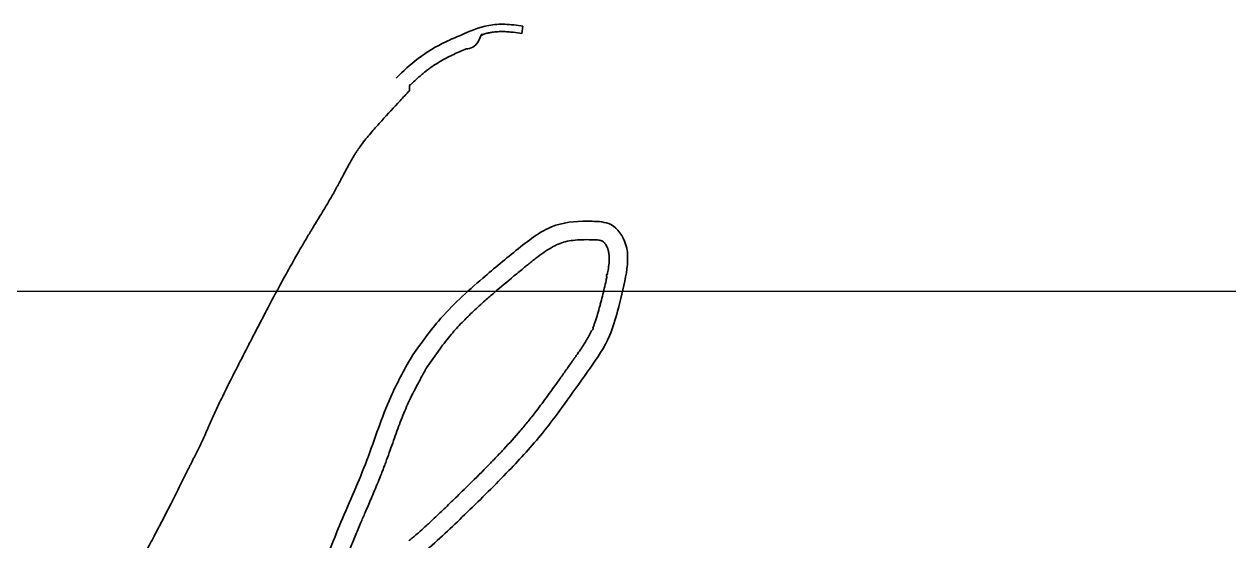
# Model space of a CAD drawing. Header units: millimetres. Extents: x 120281 to 1416367021, y -641565767 to 918373.
# Drawn here: x 1021142 to 1021779, y 870902 to 871176 of the extents above; entities that cross this region are included whole.
import ezdxf

# ---------------------------------------------------------------- set-up
doc = ezdxf.new("R2010")
doc.units = ezdxf.units.MM
doc.layers.add('0_Ном._пера__1', color=7, linetype='Continuous', lineweight=35)
doc.layers.add('размер', color=90, linetype='Continuous', lineweight=40)

msp = doc.modelspace()

# ---------------------------------------------------------------- linework, layer by layer
at = {"layer": '0_Ном._пера__1', "linetype": 'Continuous'}
msp.add_line((1021405.71202, 871174.92446, 0), (1021405.19181, 871171.0527, 0), dxfattribs=at)
for points, knots in [([(1021372.5942, 871169.99553, 0), (1021377.52106, 871172.17495, 0), (1021382.44792, 871174.35438, 0), (1021387.67499, 871175.30767, 0), (1021390.44102, 871175.81213, 0), (1021393.29112, 871175.97324, 0), (1021396.11636, 871175.88343, 0), (1021399.33644, 871175.78108, 0), (1021402.52423, 871175.35277, 0), (1021405.71202, 871174.92446, 0)], [0, 0, 0, 0, 1, 1, 1, 2, 2, 2, 3, 3, 3, 3]), ([(1021338.51593, 871147.37837, 0), (1021342.31775, 871150.99237, 0), (1021346.11956, 871154.60637, 0), (1021350.27921, 871157.77989, 0), (1021354.819, 871161.24343, 0), (1021359.785, 871164.18229, 0), (1021364.95027, 871166.63722, 0), (1021367.46671, 871167.83323, 0), (1021370.03046, 871168.91438, 0), (1021372.5942, 871169.99553, 0)], [0, 0, 0, 0, 1, 1, 1, 2, 2, 2, 3, 3, 3, 3]), ([(1021375.63013, 871162.79639, 0), (1021377.99739, 871163.16343, 0), (1021380.36466, 871163.53047, 0), (1021382.14581, 871166.98646, 0), (1021383.08013, 871168.79933, 0), (1021383.85317, 871171.46218, 0), (1021384.27934, 871170.4449, 0), (1021384.32742, 871170.33012, 0), (1021384.37099, 871170.16849, 0), (1021384.41466, 871170.00686, 0)], [0, 0, 0, 0, 1, 1, 1, 2, 2, 2, 3, 3, 3, 3]), ([(1021383.63745, 871170.24385, 0), (1021383.69429, 871170.26236, 0), (1021383.7511, 871170.28075, 0), (1021383.8079, 871170.299, 0), (1021384.58264, 871170.54805, 0), (1021385.36122, 871170.77239, 0), (1021386.13054, 871170.96975, 0), (1021386.73617, 871171.12511, 0), (1021387.34047, 871171.2633, 0), (1021387.94429, 871171.38253, 0), (1021388.31191, 871171.45512, 0), (1021388.67911, 871171.52054, 0), (1021389.05013, 871171.57958, 0), (1021389.42115, 871171.63861, 0), (1021389.79491, 871171.69112, 0), (1021390.17108, 871171.7373, 0), (1021390.92342, 871171.82967, 0), (1021391.68536, 871171.89668, 0), (1021392.45361, 871171.93994, 0), (1021393.26089, 871171.9854, 0), (1021394.0752, 871172.00464, 0), (1021394.89265, 871171.99974, 0), (1021395.82247, 871171.99417, 0), (1021396.75446, 871171.95675, 0), (1021397.69887, 871171.89344, 0), (1021398.64329, 871171.83014, 0), (1021399.59828, 871171.74144, 0), (1021400.56493, 871171.63589, 0), (1021402.07763, 871171.47071, 0), (1021403.61876, 871171.26405, 0), (1021405.19181, 871171.0527, 0)], [0, 0, 0, 0, 1, 1, 1, 2, 2, 2, 3, 3, 3, 4, 4, 4, 5, 5, 5, 6, 6, 6, 7, 7, 7, 8, 8, 8, 9, 9, 9, 10, 10, 10, 10]), ([(1021345.6124, 871143.34158, 0), (1021346.56324, 871144.24094, 0), (1021347.50431, 871145.12369, 0), (1021348.44097, 871145.98301, 0), (1021349.93647, 871147.35502, 0), (1021351.42061, 871148.6672, 0), (1021352.91237, 871149.89597, 0), (1021353.41681, 871150.31148, 0), (1021353.92209, 871150.71749, 0), (1021354.42896, 871151.11325, 0), (1021354.84295, 871151.43649, 0), (1021355.25728, 871151.75226, 0), (1021355.67724, 871152.06432, 0), (1021356.0972, 871152.37639, 0), (1021356.5218, 871152.68406, 0), (1021356.95073, 871152.98735, 0), (1021357.80858, 871153.59393, 0), (1021358.68392, 871154.18295, 0), (1021359.575, 871154.75434, 0), (1021361.35717, 871155.89714, 0), (1021363.20232, 871156.96944, 0), (1021365.09533, 871157.97098, 0), (1021366.15453, 871158.53138, 0), (1021367.22855, 871159.06958, 0), (1021368.31504, 871159.58578, 0), (1021370.41969, 871160.58571, 0), (1021372.64745, 871161.53758, 0), (1021374.96866, 871162.51736, 0), (1021375.18835, 871162.61009, 0), (1021375.41236, 871162.70307, 0), (1021375.63369, 871162.79639, 0)], [0, 0, 0, 0, 1, 1, 1, 2, 2, 2, 3, 3, 3, 4, 4, 4, 5, 5, 5, 6, 6, 6, 7, 7, 7, 8, 8, 8, 9, 9, 9, 10, 10, 10, 10]), ([(1021345.63715, 871140.69479, 0), (1021345.54852, 871142.60239, 0), (1021345.4599, 871144.50999, 0), (1021346.15494, 871143.85387, 0), (1021346.20392, 871143.80763, 0), (1021346.2568, 871143.74867, 0), (1021346.30967, 871143.6897, 0)], [0, 0, 0, 0, 1, 1, 1, 2, 2, 2, 2]), ([(1021345.63715, 871140.69479, 0), (1021343.97822, 871138.92723, 0), (1021342.32417, 871137.16487, 0), (1021340.6783, 871135.40351, 0), (1021337.38655, 871131.88079, 0), (1021334.12758, 871128.36205, 0), (1021330.92655, 871124.81416, 0), (1021330.45966, 871124.29669, 0), (1021329.99395, 871123.77847, 0), (1021329.52971, 871123.25978, 0), (1021328.6452, 871122.27152, 0), (1021327.77315, 871121.28918, 0), (1021326.91839, 871120.31027, 0), (1021325.20887, 871118.35245, 0), (1021323.56866, 871116.40813, 0), (1021322.03273, 871114.46063, 0), (1021321.07831, 871113.25046, 0), (1021320.16406, 871112.03915, 0), (1021319.2972, 871110.8231, 0), (1021318.96448, 871110.35636, 0), (1021318.63859, 871109.88891, 0), (1021318.32016, 871109.42056, 0), (1021317.99758, 871108.94611, 0), (1021317.68453, 871108.47253, 0), (1021317.37291, 871107.98968, 0), (1021317.06128, 871107.50683, 0), (1021316.75208, 871107.01626, 0), (1021316.44573, 871106.51825, 0), (1021315.83303, 871105.52222, 0), (1021315.22979, 871104.49644, 0), (1021314.63118, 871103.4441, 0), (1021313.40159, 871101.28253, 0), (1021312.19219, 871099.00852, 0), (1021310.9539, 871096.65563, 0), (1021310.41609, 871095.63371, 0), (1021309.87266, 871094.597, 0), (1021309.31892, 871093.54849, 0), (1021308.7782, 871092.52461, 0), (1021308.22788, 871091.48946, 0), (1021307.66271, 871090.44606, 0), (1021307.41087, 871089.98111, 0), (1021307.15477, 871089.51486, 0), (1021306.89944, 871089.05134, 0), (1021306.64412, 871088.58782, 0), (1021306.38763, 871088.12585, 0), (1021306.13017, 871087.66569, 0), (1021305.61525, 871086.74537, 0), (1021305.09736, 871085.83172, 0), (1021304.57544, 871084.9239, 0), (1021303.5316, 871083.10826, 0), (1021302.47601, 871081.31636, 0), (1021301.41643, 871079.54341, 0), (1021299.29727, 871075.99752, 0), (1021297.16306, 871072.52712, 0), (1021295.07421, 871069.09529, 0), (1021294.4636, 871068.09211, 0), (1021293.85707, 871067.0922, 0), (1021293.2556, 871066.09477, 0), (1021292.73037, 871065.22379, 0), (1021292.20891, 871064.35431, 0), (1021291.68921, 871063.4819, 0), (1021291.1695, 871062.6095, 0), (1021290.65277, 871061.73534, 0), (1021290.13728, 871060.85956, 0), (1021289.10628, 871059.10799, 0), (1021288.08257, 871057.34982, 0), (1021287.06718, 871055.58547, 0), (1021285.0364, 871052.05678, 0), (1021283.0353, 871048.50347, 0), (1021281.05745, 871044.92941, 0), (1021277.10175, 871037.78129, 0), (1021273.2392, 871030.55012, 0), (1021269.41816, 871023.26735, 0), (1021267.2539, 871019.14233, 0), (1021265.10295, 871015.00076, 0), (1021262.95575, 871010.84845, 0), (1021261.93592, 871008.87628, 0), (1021260.91689, 871006.90167, 0), (1021259.89773, 871004.92528, 0), (1021257.8594, 871000.97248, 0), (1021255.82905, 870997.03059, 0), (1021253.82623, 870993.09367, 0), (1021251.82341, 870989.15675, 0), (1021249.84763, 870985.2239, 0), (1021247.91717, 870981.28663, 0), (1021247.16998, 870979.7627, 0), (1021246.43095, 870978.23806, 0), (1021245.69834, 870976.71231, 0), (1021244.23312, 870973.6608, 0), (1021242.79764, 870970.60476, 0), (1021241.40284, 870967.54017, 0), (1021240.91588, 870966.47026, 0), (1021240.43835, 870965.39895, 0), (1021239.96132, 870964.3268, 0), (1021239.73713, 870963.82292, 0), (1021239.49703, 870963.32024, 0), (1021239.27518, 870962.8158, 0), (1021239.0078, 870962.20787, 0), (1021238.75709, 870961.59209, 0), (1021238.4855, 870960.9696, 0), (1021238.21392, 870960.34711, 0), (1021237.95239, 870959.71675, 0), (1021237.67319, 870959.08009, 0), (1021237.1148, 870957.80678, 0), (1021236.51707, 870956.50775, 0), (1021235.9083, 870955.18705, 0), (1021235.67658, 870954.68435, 0), (1021235.39418, 870954.18098, 0), (1021235.15567, 870953.67951, 0)], [0, 0, 0, 0, 1, 1, 1, 2, 2, 2, 3, 3, 3, 4, 4, 4, 5, 5, 5, 6, 6, 6, 7, 7, 7, 8, 8, 8, 9, 9, 9, 10, 10, 10, 11, 11, 11, 12, 12, 12, 13, 13, 13, 14, 14, 14, 15, 15, 15, 16, 16, 16, 17, 17, 17, 18, 18, 18, 19, 19, 19, 20, 20, 20, 21, 21, 21, 22, 22, 22, 23, 23, 23, 24, 24, 24, 25, 25, 25, 26, 26, 26, 27, 27, 27, 28, 28, 28, 29, 29, 29, 30, 30, 30, 31, 31, 31, 32, 32, 32, 33, 33, 33, 34, 34, 34, 35, 35, 35, 36, 36, 36, 36]), ([(1021346.64889, 870999.64854, 0), (1021351.22044, 871006.15707, 0), (1021355.79198, 871012.66561, 0), (1021360.94546, 871018.69785, 0), (1021368.00826, 871026.96496, 0), (1021376.16406, 871034.33746, 0), (1021384.38832, 871041.41128, 0), (1021390.55097, 871046.71188, 0), (1021396.75205, 871051.84479, 0), (1021403.21398, 871057.02677, 0), (1021409.40972, 871061.99529, 0), (1021415.84526, 871067.00894, 0), (1021423.10582, 871069.44818, 0), (1021429.08116, 871071.45564, 0), (1021435.6153, 871071.71945, 0), (1021442.28834, 871071.57756, 0), (1021445.78067, 871071.50331, 0), (1021449.31103, 871071.31794, 0), (1021452.23205, 871069.80308, 0), (1021455.9693, 871067.86491, 0), (1021458.70909, 871063.75044, 0), (1021460.04781, 871059.51105, 0), (1021461.84925, 871053.8064, 0), (1021461.11377, 871047.87556, 0), (1021460.04781, 871042.12108, 0), (1021458.90797, 871035.9677, 0), (1021457.39022, 871030.01598, 0), (1021455.78307, 871024.02131, 0), (1021454.58994, 871019.57092, 0), (1021453.34754, 871015.09687, 0), (1021451.52275, 871010.8901, 0), (1021448.89136, 871004.82385, 0), (1021445.04894, 870999.31342, 0), (1021441.22215, 870993.85502, 0), (1021437.20812, 870988.12956, 0), (1021433.21128, 870982.46134, 0), (1021429.14607, 870976.81995, 0), (1021424.90195, 870970.93029, 0), (1021420.58333, 870965.06986, 0), (1021415.99939, 870959.42997, 0), (1021410.39503, 870952.5346, 0), (1021404.39411, 870945.9689, 0), (1021398.23992, 870939.55571, 0), (1021391.05145, 870932.06471, 0), (1021383.65388, 870924.78179, 0), (1021376.2157, 870917.55207, 0), (1021369.25362, 870910.78511, 0), (1021362.25597, 870904.06475, 0), (1021354.90522, 870897.67782, 0), (1021346.39451, 870890.28302, 0), (1021337.41048, 870883.33518, 0), (1021329.33, 870875.67417, 0), (1021322.69761, 870869.38608, 0), (1021316.67393, 870862.61752, 0), (1021308.37195, 870857.5744, 0), (1021305.17369, 870855.63158, 0), (1021301.63737, 870853.94481, 0), (1021299.60905, 870851.49015, 0), (1021298.77832, 870850.48481, 0), (1021298.1976, 870849.35107, 0), (1021296.00661, 870849.01384, 0), (1021294.88608, 870848.84137, 0), (1021293.30928, 870848.87829, 0), (1021293.77068, 870848.63164, 0)], [0, 0, 0, 0, 1, 1, 1, 2, 2, 2, 3, 3, 3, 4, 4, 4, 5, 5, 5, 6, 6, 6, 7, 7, 7, 8, 8, 8, 9, 9, 9, 10, 10, 10, 11, 11, 11, 12, 12, 12, 13, 13, 13, 14, 14, 14, 15, 15, 15, 16, 16, 16, 17, 17, 17, 18, 18, 18, 19, 19, 19, 20, 20, 20, 21, 21, 21, 21]), ([(1021354.64083, 870994.03506, 0), (1021356.99139, 870997.38158, 0), (1021359.29619, 871000.66116, 0), (1021361.62899, 871003.81209, 0), (1021362.67037, 871005.21868, 0), (1021363.71718, 871006.59972, 0), (1021364.77541, 871007.95025, 0), (1021365.78433, 871009.23786, 0), (1021366.80362, 871010.49775, 0), (1021367.83827, 871011.72606, 0), (1021368.28639, 871012.25804, 0), (1021368.73714, 871012.78367, 0), (1021369.19467, 871013.30778, 0), (1021369.6522, 871013.83189, 0), (1021370.11549, 871014.35344, 0), (1021370.58428, 871014.87257, 0), (1021371.52186, 871015.91083, 0), (1021372.48144, 871016.9394, 0), (1021373.46072, 871017.95944, 0), (1021375.41927, 871019.99951, 0), (1021377.45673, 871022.00539, 0), (1021379.55375, 871023.98653, 0), (1021381.5355, 871025.85878, 0), (1021383.57039, 871027.70892, 0), (1021385.64125, 871029.54573, 0), (1021387.30357, 871031.02017, 0), (1021388.98905, 871032.48602, 0), (1021390.68864, 871033.94829, 0), (1021394.08781, 871036.87281, 0), (1021397.50074, 871039.74711, 0), (1021400.9667, 871042.6092, 0), (1021401.91554, 871043.39273, 0), (1021402.86828, 871044.17536, 0), (1021403.82598, 871044.95792, 0), (1021404.74447, 871045.70845, 0), (1021405.66739, 871046.45892, 0), (1021406.59555, 871047.21001, 0), (1021407.16765, 871047.67298, 0), (1021407.74127, 871048.13624, 0), (1021408.3175, 871048.59985, 0), (1021408.67523, 871048.88767, 0), (1021409.03387, 871049.17605, 0), (1021409.39296, 871049.46394, 0), (1021409.75203, 871049.75183, 0), (1021410.10853, 871050.03763, 0), (1021410.4641, 871050.32104, 0), (1021411.17526, 871050.88787, 0), (1021411.88175, 871051.44457, 0), (1021412.57993, 871051.98751, 0), (1021413.97628, 871053.0734, 0), (1021415.34772, 871054.10344, 0), (1021416.69441, 871055.04797, 0), (1021418.0411, 871055.9925, 0), (1021419.3624, 871056.85118, 0), (1021420.65295, 871057.60068, 0), (1021421.94349, 871058.35017, 0), (1021423.20229, 871058.9901, 0), (1021424.42687, 871059.50929, 0), (1021425.65147, 871060.02848, 0), (1021426.81337, 871060.41723, 0), (1021428.09793, 871060.73826, 0), (1021429.38249, 871061.05929, 0), (1021430.76196, 871061.30331, 0), (1021432.23529, 871061.47792, 0), (1021433.70861, 871061.65253, 0), (1021435.27467, 871061.75742, 0), (1021436.92114, 871061.80712, 0), (1021438.56762, 871061.85683, 0), (1021440.29483, 871061.85141, 0), (1021442.08573, 871061.81327, 0), (1021442.88638, 871061.79622, 0), (1021443.6211, 871061.7737, 0), (1021444.27829, 871061.73563, 0), (1021444.93552, 871061.69755, 0), (1021445.51885, 871061.64341, 0), (1021446.00154, 871061.57583, 0), (1021446.40549, 871061.51927, 0), (1021446.73356, 871061.4534, 0), (1021446.99749, 871061.38722, 0), (1021447.26142, 871061.32104, 0), (1021447.44966, 871061.25574, 0), (1021447.57753, 871061.20313, 0)], [0, 0, 0, 0, 1, 1, 1, 2, 2, 2, 3, 3, 3, 4, 4, 4, 5, 5, 5, 6, 6, 6, 7, 7, 7, 8, 8, 8, 9, 9, 9, 10, 10, 10, 11, 11, 11, 12, 12, 12, 13, 13, 13, 14, 14, 14, 15, 15, 15, 16, 16, 16, 17, 17, 17, 18, 18, 18, 19, 19, 19, 20, 20, 20, 21, 21, 21, 22, 22, 22, 23, 23, 23, 24, 24, 24, 25, 25, 25, 26, 26, 26, 27, 27, 27, 27]), ([(1021448.27627, 871060.75083, 0), (1021448.43922, 871060.6069, 0), (1021448.62495, 871060.42025, 0), (1021448.81937, 871060.1926, 0), (1021449.01378, 871059.96497, 0), (1021449.2121, 871059.69637, 0), (1021449.41099, 871059.39547, 0), (1021449.60988, 871059.09458, 0), (1021449.80185, 871058.76221, 0), (1021449.98312, 871058.40863, 0), (1021450.14415, 871058.09456, 0), (1021450.29359, 871057.76416, 0), (1021450.42856, 871057.42809, 0), (1021450.53175, 871057.17116, 0), (1021450.63089, 871056.90954, 0), (1021450.71474, 871056.65053, 0), (1021450.79569, 871056.40051, 0), (1021450.85816, 871056.14875, 0), (1021450.92327, 871055.89119, 0), (1021450.98837, 871055.63364, 0), (1021451.02418, 871055.37303, 0), (1021451.07479, 871055.10375, 0)], [0, 0, 0, 0, 1, 1, 1, 2, 2, 2, 3, 3, 3, 4, 4, 4, 5, 5, 5, 6, 6, 6, 7, 7, 7, 7]), ([(1021451.10692, 871055.10242, 0), (1021451.20833, 871054.56387, 0), (1021451.28142, 871053.99872, 0), (1021451.32645, 871053.40065, 0), (1021451.37147, 871052.8026, 0), (1021451.37647, 871052.1722, 0), (1021451.36514, 871051.50757, 0), (1021451.35382, 871050.84295, 0), (1021451.31822, 871050.145, 0), (1021451.25295, 871049.41532, 0), (1021451.14813, 871048.24348, 0), (1021450.97706, 871046.99065, 0), (1021450.75726, 871045.6705, 0)], [0, 0, 0, 0, 1, 1, 1, 2, 2, 2, 3, 3, 3, 4, 4, 4, 4]), ([(1021450.74649, 871045.66995, 0), (1021450.67513, 871045.24087, 0), (1021450.59886, 871044.80465, 0), (1021450.51864, 871044.36164, 0), (1021450.45661, 871044.01913, 0), (1021450.34828, 871043.67079, 0), (1021450.28244, 871043.32489, 0)], [0, 0, 0, 0, 1, 1, 1, 2, 2, 2, 2]), ([(1021450.1384, 871042.28897, 0), (1021450.00187, 871041.59757, 0), (1021449.86014, 871040.90644, 0), (1021449.71357, 871040.21506, 0), (1021449.42045, 871038.83231, 0), (1021449.10767, 871037.44873, 0), (1021448.77918, 871036.06018, 0), (1021448.12219, 871033.28309, 0), (1021447.39893, 871030.48663, 0), (1021446.64162, 871027.64248, 0)], [0, 0, 0, 0, 1, 1, 1, 2, 2, 2, 3, 3, 3, 3]), ([(1021446.75356, 871027.6406, 0), (1021446.65824, 871027.28129, 0), (1021446.56237, 871026.92123, 0), (1021446.46599, 871026.56036, 0), (1021446.27319, 871025.83847, 0), (1021445.97608, 871025.12786, 0), (1021445.78364, 871024.4276, 0), (1021445.41074, 871023.0707, 0), (1021445.02744, 871021.75763, 0), (1021444.63664, 871020.49559, 0), (1021444.40889, 871019.76012, 0), (1021444.18322, 871019.04161, 0), (1021443.94311, 871018.34303, 0), (1021443.74228, 871017.75873, 0), (1021443.53581, 871017.18838, 0), (1021443.3239, 871016.63181, 0), (1021443.11727, 871016.08908, 0), (1021442.90874, 871015.55905, 0), (1021442.68976, 871015.04395, 0)], [0, 0, 0, 0, 1, 1, 1, 2, 2, 2, 3, 3, 3, 4, 4, 4, 5, 5, 5, 6, 6, 6, 6]), ([(1021442.04967, 871013.63742, 0), (1021441.82868, 871013.16726, 0), (1021441.59666, 871012.69549, 0), (1021441.35409, 871012.22183, 0), (1021440.86893, 871011.27449, 0), (1021440.34014, 871010.31976, 0), (1021439.77532, 871009.3555, 0), (1021438.74024, 871007.5884, 0), (1021437.57818, 871005.79031, 0), (1021436.33326, 871003.94986, 0), (1021435.82705, 871003.20148, 0), (1021435.29615, 871002.44615, 0), (1021434.76567, 871001.68254, 0)], [0, 0, 0, 0, 1, 1, 1, 2, 2, 2, 3, 3, 3, 4, 4, 4, 4]), ([(1021442.94684, 871015.01935, 0), (1021442.84658, 871014.78314, 0), (1021442.74505, 871014.55019, 0), (1021442.64024, 871014.31581, 0), (1021442.5354, 871014.08138, 0), (1021442.06415, 871013.86953, 0), (1021441.95356, 871013.63443, 0)], [0, 0, 0, 0, 1, 1, 1, 2, 2, 2, 2]), ([(1021434.8008, 871001.68119, 0), (1021434.43006, 871001.1473, 0), (1021434.05421, 871000.60939, 0), (1021433.67442, 871000.067, 0), (1021433.36888, 870999.63064, 0), (1021433.00763, 870999.18978, 0), (1021432.69994, 870998.75125, 0), (1021432.3922, 870998.31267, 0), (1021432.03511, 870997.88007, 0), (1021431.72754, 870997.44247, 0)], [0, 0, 0, 0, 1, 1, 1, 2, 2, 2, 3, 3, 3, 3]), ([(1021346.64889, 870999.64854, 0), (1021342.80841, 870992.71513, 0), (1021338.96793, 870985.78173, 0), (1021335.7271, 870978.58311, 0), (1021330.84157, 870967.73122, 0), (1021327.31876, 870956.27662, 0), (1021323.09589, 870945.11703, 0), (1021318.8853, 870933.98987, 0), (1021313.97871, 870923.15601, 0), (1021309.36766, 870912.19841, 0), (1021305.61322, 870903.27644, 0), (1021302.05471, 870894.27243, 0), (1021298.38419, 870885.31493, 0), (1021295.30614, 870877.80327, 0), (1021292.14931, 870870.32431, 0), (1021289.05287, 870862.82047, 0), (1021283.94849, 870850.45066, 0), (1021279.00819, 870838.01325, 0), (1021274.2232, 870825.51471, 0), (1021272.01888, 870819.75696, 0), (1021269.84753, 870813.98624, 0), (1021267.82609, 870808.16249, 0), (1021267.26515, 870806.54644, 0), (1021266.71578, 870804.9263, 0), (1021266.14752, 870803.31285, 0), (1021265.03475, 870800.15333, 0), (1021263.84963, 870797.01945, 0), (1021262.6009, 870793.90996, 0), (1021260.71228, 870789.20707, 0), (1021258.67813, 870784.55999, 0), (1021256.86907, 870779.83299, 0), (1021251.52976, 870765.88161, 0), (1021248.15123, 870751.23399, 0), (1021243.59461, 870736.9829, 0), (1021240.24157, 870726.49605, 0), (1021236.25058, 870716.22393, 0), (1021232.98122, 870705.72549, 0), (1021230.45994, 870697.6293, 0), (1021228.36785, 870689.39851, 0), (1021226.27574, 870681.16772, 0)], [0, 0, 0, 0, 1, 1, 1, 2, 2, 2, 3, 3, 3, 4, 4, 4, 5, 5, 5, 6, 6, 6, 7, 7, 7, 8, 8, 8, 9, 9, 9, 10, 10, 10, 11, 11, 11, 12, 12, 12, 13, 13, 13, 13]), ([(1021355.1922, 870994.91631, 0), (1021354.08546, 870992.91825, 0), (1021352.98956, 870990.93962, 0), (1021351.91851, 870988.97438, 0), (1021350.98635, 870987.26397, 0), (1021350.07299, 870985.56371, 0), (1021349.18718, 870983.86991, 0), (1021348.36122, 870982.29056, 0), (1021347.55922, 870980.71684, 0), (1021346.78784, 870979.14591, 0), (1021346.04451, 870977.63209, 0), (1021345.32962, 870976.12087, 0), (1021344.64875, 870974.6097, 0), (1021343.28701, 870971.58735, 0), (1021342.01742, 870968.46587, 0), (1021340.79245, 870965.26268, 0), (1021339.56749, 870962.05949, 0), (1021338.38758, 870958.77558, 0), (1021337.2015, 870955.434, 0), (1021336.01542, 870952.09241, 0), (1021334.82317, 870948.6932, 0), (1021333.56812, 870945.26076, 0), (1021333.23205, 870944.34165, 0), (1021332.89138, 870943.42019, 0), (1021332.54509, 870942.49682, 0), (1021332.25921, 870941.73451, 0), (1021331.96951, 870940.97072, 0), (1021331.6774, 870940.21067, 0), (1021331.38529, 870939.45061, 0), (1021331.0901, 870938.69302, 0), (1021330.79327, 870937.93774, 0), (1021330.19962, 870936.42717, 0), (1021329.59747, 870934.92588, 0), (1021328.9888, 870933.43285, 0), (1021327.77148, 870930.44679, 0), (1021326.52929, 870927.49371, 0), (1021325.28137, 870924.56551, 0), (1021324.25565, 870922.15869, 0), (1021323.22612, 870919.76868, 0), (1021322.20319, 870917.39109, 0), (1021321.37757, 870915.47212, 0), (1021320.55628, 870913.56125, 0), (1021319.74456, 870911.65625, 0), (1021319.25959, 870910.51809, 0), (1021318.77773, 870909.38248, 0), (1021318.30051, 870908.2476, 0), (1021317.8233, 870907.11273, 0), (1021317.34908, 870905.97476, 0), (1021316.87616, 870904.83403, 0), (1021315.93033, 870902.55257, 0), (1021314.99178, 870900.25993, 0), (1021314.05538, 870897.95828, 0), (1021312.1826, 870893.35499, 0), (1021310.31846, 870888.7156, 0), (1021308.42061, 870884.05781, 0), (1021307.72121, 870882.34131, 0), (1021307.01604, 870880.62105, 0), (1021306.30919, 870878.90701, 0), (1021305.60233, 870877.19296, 0), (1021304.89365, 870875.48313, 0), (1021304.18437, 870873.77683, 0), (1021302.76582, 870870.36422, 0), (1021301.34552, 870866.96571, 0), (1021299.93691, 870863.57595, 0), (1021298.67788, 870860.54616, 0), (1021297.43005, 870857.52514, 0), (1021296.19218, 870854.49707, 0), (1021294.95431, 870851.46901, 0), (1021293.72639, 870848.43678, 0), (1021292.50789, 870845.40048, 0), (1021290.07087, 870839.3279, 0), (1021287.67223, 870833.23905, 0), (1021285.31111, 870827.13469, 0), (1021284.73551, 870825.64655, 0), (1021284.16297, 870824.15748, 0), (1021283.59182, 870822.6675, 0), (1021282.97197, 870821.05048, 0), (1021282.35486, 870819.43501, 0), (1021281.7454, 870817.82371, 0), (1021281.13594, 870816.2124, 0), (1021280.53302, 870814.60418, 0), (1021279.93952, 870812.99817, 0), (1021279.57875, 870812.02192, 0), (1021279.22154, 870811.04639, 0), (1021278.86817, 870810.07158, 0), (1021278.58105, 870809.27954, 0), (1021278.28938, 870808.48823, 0), (1021278.00775, 870807.69693, 0)], [0, 0, 0, 0, 1, 1, 1, 2, 2, 2, 3, 3, 3, 4, 4, 4, 5, 5, 5, 6, 6, 6, 7, 7, 7, 8, 8, 8, 9, 9, 9, 10, 10, 10, 11, 11, 11, 12, 12, 12, 13, 13, 13, 14, 14, 14, 15, 15, 15, 16, 16, 16, 17, 17, 17, 18, 18, 18, 19, 19, 19, 20, 20, 20, 21, 21, 21, 22, 22, 22, 23, 23, 23, 24, 24, 24, 25, 25, 25, 26, 26, 26, 27, 27, 27, 28, 28, 28, 29, 29, 29, 29]), ([(1021431.81269, 870997.43978, 0), (1021431.19813, 870996.56453, 0), (1021430.58408, 870995.69104, 0), (1021429.97022, 870994.81918, 0), (1021428.74248, 870993.07542, 0), (1021427.50863, 870991.33792, 0), (1021426.27994, 870989.60636, 0), (1021425.08642, 870987.92435, 0), (1021423.89242, 870986.24762, 0), (1021422.69343, 870984.57536, 0), (1021421.68466, 870983.16839, 0), (1021420.67114, 870981.763, 0), (1021419.65844, 870980.36714, 0), (1021418.64575, 870978.97127, 0), (1021417.63141, 870977.58415, 0), (1021416.61308, 870976.20806, 0), (1021414.57642, 870973.4559, 0), (1021412.52467, 870970.74849, 0), (1021410.43632, 870968.10569, 0), (1021409.7672, 870967.25891, 0), (1021409.09615, 870966.41847, 0), (1021408.41915, 870965.58557, 0), (1021407.06516, 870963.9198, 0), (1021405.68164, 870962.26891, 0), (1021404.27397, 870960.62996, 0), (1021401.45862, 870957.35207, 0), (1021398.54181, 870954.12296, 0), (1021395.55385, 870950.92203, 0), (1021393.86335, 870949.11104, 0), (1021392.14956, 870947.30818, 0), (1021390.41933, 870945.51249, 0), (1021388.68911, 870943.71681, 0), (1021386.94519, 870941.93, 0), (1021385.18756, 870940.14977, 0), (1021381.67228, 870936.58929, 0), (1021378.10548, 870933.05551, 0), (1021374.50892, 870929.53083, 0), (1021373.2868, 870928.33314, 0), (1021372.05856, 870927.13695, 0), (1021370.83001, 870925.94068, 0), (1021369.82631, 870924.96336, 0), (1021368.80326, 870923.98599, 0), (1021367.79905, 870923.01234, 0), (1021366.7949, 870922.03875, 0), (1021365.81097, 870921.06752, 0), (1021364.80777, 870920.10177, 0), (1021362.80135, 870918.17023, 0), (1021360.79467, 870916.25638, 0), (1021358.78047, 870914.36654, 0), (1021357.39859, 870913.06999, 0), (1021356.00779, 870911.78493, 0), (1021354.61635, 870910.51319, 0), (1021353.50265, 870909.49529, 0), (1021352.39197, 870908.48573, 0), (1021351.26946, 870907.48603, 0), (1021350.54644, 870906.84212, 0), (1021349.81374, 870906.20209, 0), (1021349.08618, 870905.56649, 0), (1021348.46931, 870905.02758, 0), (1021347.79274, 870904.49131, 0), (1021347.16838, 870903.95499, 0), (1021346.54392, 870903.4186, 0), (1021345.87452, 870902.8901, 0), (1021345.24168, 870902.35382, 0)], [0, 0, 0, 0, 1, 1, 1, 2, 2, 2, 3, 3, 3, 4, 4, 4, 5, 5, 5, 6, 6, 6, 7, 7, 7, 8, 8, 8, 9, 9, 9, 10, 10, 10, 11, 11, 11, 12, 12, 12, 13, 13, 13, 14, 14, 14, 15, 15, 15, 16, 16, 16, 17, 17, 17, 18, 18, 18, 19, 19, 19, 20, 20, 20, 21, 21, 21, 21]), ([(1021235.22557, 870953.67486, 0), (1021234.9872, 870953.17339, 0), (1021234.74747, 870952.67642, 0), (1021234.50697, 870952.18368, 0), (1021234.02597, 870951.19816, 0), (1021233.50747, 870950.23024, 0), (1021233.02495, 870949.27631, 0)], [0, 0, 0, 0, 1, 1, 1, 2, 2, 2, 2]), ([(1021230.73629, 870944.77862, 0), (1021230.49845, 870944.31387, 0), (1021230.26312, 870943.85272, 0), (1021230.02769, 870943.38964, 0), (1021229.79221, 870942.92646, 0), (1021229.52878, 870942.461, 0), (1021229.29383, 870941.99638, 0)], [0, 0, 0, 0, 1, 1, 1, 2, 2, 2, 2]), ([(1021233.0488, 870949.27484, 0), (1021232.57502, 870948.33779, 0), (1021232.1027, 870947.41492, 0), (1021231.63584, 870946.50431, 0), (1021231.33782, 870945.92301, 0), (1021230.98566, 870945.35127, 0), (1021230.69288, 870944.77959, 0)], [0, 0, 0, 0, 1, 1, 1, 2, 2, 2, 2]), ([(1021229.32243, 870941.99584, 0), (1021228.85287, 870941.06659, 0), (1021228.38461, 870940.13433, 0), (1021227.91706, 870939.19935, 0), (1021226.98198, 870937.32944, 0), (1021226.05214, 870935.4483, 0), (1021225.11793, 870933.55908, 0), (1021223.24951, 870929.78062, 0), (1021221.37252, 870925.96842, 0), (1021219.44765, 870922.14258, 0), (1021218.87755, 870921.00946, 0), (1021218.29003, 870919.87588, 0), (1021217.71023, 870918.74098, 0), (1021217.11401, 870917.57392, 0), (1021216.52796, 870916.40393, 0), (1021215.92405, 870915.24308, 0), (1021215.32011, 870914.0822, 0), (1021214.69907, 870912.92778, 0), (1021214.0934, 870911.77822, 0), (1021212.88209, 870909.47918, 0), (1021211.68422, 870907.20066, 0), (1021210.48648, 870904.9363, 0), (1021209.73754, 870903.5204, 0), (1021208.99336, 870902.10977, 0), (1021208.25792, 870900.7032, 0), (1021207.67909, 870899.59617, 0), (1021207.09314, 870898.49312, 0), (1021206.5234, 870897.38614, 0), (1021205.45276, 870895.30592, 0), (1021204.40727, 870893.21779, 0), (1021203.36259, 870891.12291, 0), (1021201.27322, 870886.93316, 0), (1021199.23555, 870882.71485, 0), (1021197.24612, 870878.47075, 0), (1021193.26724, 870869.98256, 0), (1021189.48368, 870861.391, 0), (1021185.878, 870852.71755, 0), (1021185.35434, 870851.45791, 0), (1021184.82421, 870850.19717, 0), (1021184.30795, 870848.93417, 0), (1021183.96644, 870848.0987, 0), (1021183.62182, 870847.26092, 0), (1021183.28343, 870846.42406, 0)], [0, 0, 0, 0, 1, 1, 1, 2, 2, 2, 3, 3, 3, 4, 4, 4, 5, 5, 5, 6, 6, 6, 7, 7, 7, 8, 8, 8, 9, 9, 9, 10, 10, 10, 11, 11, 11, 12, 12, 12, 13, 13, 13, 14, 14, 14, 14])]:
    msp.add_open_spline(points, degree=3, knots=knots, dxfattribs=at)
for points in [[(1021447.38728, 871061.20953, 0), (1021447.40438, 871061.20119, 0), (1021447.41945, 871061.19344, 0), (1021447.43287, 871061.18624, 0)], [(1021447.43104, 871061.20346, 0), (1021447.47158, 871061.18666, 0), (1021447.5059, 871061.17118, 0), (1021447.53483, 871061.15726, 0)], [(1021447.7997, 871061.13382, 0), (1021447.83383, 871061.11623, 0), (1021447.8751, 871061.09312, 0), (1021447.92328, 871061.06301, 0)], [(1021447.84695, 871061.06271, 0), (1021447.95247, 871060.99638, 0), (1021448.09199, 871060.89536, 0), (1021448.2548, 871060.75143, 0)], [(1021450.09799, 871043.33296, 0), (1021450.03155, 871042.9871, 0), (1021449.96375, 871042.64136, 0), (1021449.89464, 871042.29569, 0)]]:
    msp.add_open_spline(points, degree=3, dxfattribs=at)
at = {"layer": 'размер', "color": 0, "lineweight": 30}
msp.add_line((1016428.25327, 871034.60193, 0), (1022932.69607, 871034.60193, 0), dxfattribs=at)

doc.saveas('drawing.dxf')
